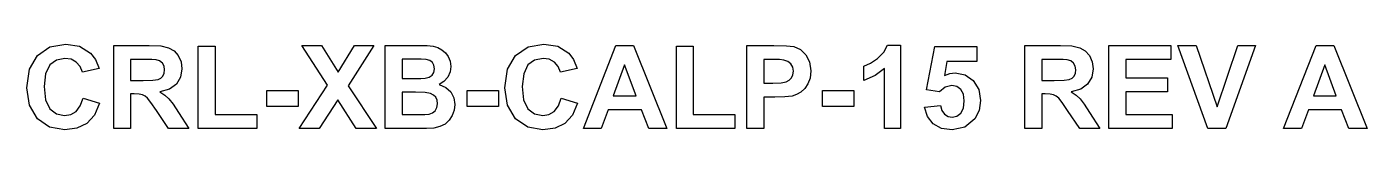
# Model space of a CAD drawing. Header units: millimetres. Extents: x -8.6 to 23.6, y 2 to 4.
import ezdxf

# ---------------------------------------------------------------- set-up
doc = ezdxf.new("R2010")
doc.units = ezdxf.units.MM

msp = doc.modelspace()

# ---------------------------------------------------------------- linework, layer by layer
for points in [[(-8.3428, 2.2329), (-8.535, 2.5552), (-8.5991, 2.9773), (-8.5347, 3.4209), (-8.3415, 3.7527), (-8.0429, 3.96), (-7.6631, 4.0291), (-7.3304, 3.9749), (-7.0667, 3.8125), (-6.9475, 3.6562), (-6.8624, 3.444), (-7.2618, 3.3484), (-7.3169, 3.4875), (-7.4103, 3.5938), (-7.5347, 3.6616), (-7.6836, 3.6842), (-7.885, 3.6442), (-8.0446, 3.5244), (-8.1484, 3.3155), (-8.183, 3.0074), (-8.149, 2.6826), (-8.0468, 2.4669), (-7.8898, 2.3465), (-7.6919, 2.3063), (-7.5421, 2.3318), (-7.4151, 2.4084), (-7.3153, 2.54), (-7.2483, 2.7302), (-6.8567, 2.6062), (-6.9765, 2.3209), (-7.1562, 2.1199), (-7.3938, 2.0007), (-7.6875, 1.9609), (-8.0506, 2.0289)], [(-4.8947, 3.6017), (-4.8728, 3.4344), (-4.906, 3.2288), (-5.0056, 3.0625), (-5.1706, 2.9429), (-5.4011, 2.8778), (-5.2816, 2.7976), (-5.185, 2.7097), (-5.0847, 2.583), (-4.9549, 2.3853), (-4.7104, 1.995), (-5.1937, 1.995), (-5.4854, 2.4303), (-5.6166, 2.6203), (-5.6984, 2.7241), (-5.7574, 2.7753), (-5.8198, 2.8075), (-5.9028, 2.8245), (-6.0232, 2.8302), (-6.1049, 2.8302), (-6.1049, 1.995), (-6.5087, 1.995), (-6.5087, 3.995), (-5.6587, 3.995), (-5.382, 3.9815), (-5.1929, 3.9409), (-5.062, 3.8661), (-4.9602, 3.7492)], [(-4.4812, 1.995), (-4.4812, 3.9788), (-4.0774, 3.9788), (-4.0774, 2.332), (-3.0732, 2.332), (-3.0732, 1.995)], [(-0.2603, 3.995), (-0.8824, 3.0236), (-0.1992, 1.995), (-0.686, 1.995), (-1.1296, 2.6866), (-1.5744, 1.995), (-2.0586, 1.995), (-1.3749, 3.0389), (-1.9944, 3.995), (-1.5225, 3.995), (-1.1213, 3.3523), (-0.7283, 3.995)], [(1.4565, 3.8196), (1.5253, 3.7256), (1.5715, 3.615), (1.5869, 3.4916), (1.5679, 3.3568), (1.5109, 3.2336), (1.422, 3.1311), (1.3062, 3.0577), (1.4676, 2.9859), (1.5869, 2.8765), (1.6606, 2.7369), (1.6851, 2.5748), (1.6693, 2.4403), (1.6218, 2.3093), (1.5468, 2.1934), (1.4485, 2.1033), (1.326, 2.0412), (1.1778, 2.0085), (1.0056, 1.9997), (0.6906, 1.995), (0.0099, 1.995), (0.0099, 3.995), (0.8093, 3.995), (1.0166, 3.9901), (1.1634, 3.9754), (1.2738, 3.9449), (1.3721, 3.8928)], [(4.091, 2.0007), (3.7973, 1.9609), (3.4342, 2.0289), (3.142, 2.2329), (2.9498, 2.5552), (2.8857, 2.9773), (2.9501, 3.4209), (3.1433, 3.7527), (3.4419, 3.96), (3.8218, 4.0291), (4.1544, 3.9749), (4.4181, 3.8125), (4.5373, 3.6562), (4.6225, 3.444), (4.223, 3.3484), (4.168, 3.4875), (4.0745, 3.5938), (3.9501, 3.6616), (3.8012, 3.6842), (3.5999, 3.6442), (3.4402, 3.5244), (3.3364, 3.3155), (3.3018, 3.0074), (3.3358, 2.6826), (3.438, 2.4669), (3.5951, 2.3465), (3.7929, 2.3063), (3.9427, 2.3318), (4.0697, 2.4084), (4.1695, 2.54), (4.2365, 2.7302), (4.6281, 2.6062), (4.5083, 2.3209), (4.3286, 2.1199)], [(5.1996, 1.995), (4.7713, 1.995), (5.5502, 3.995), (5.9776, 3.995), (6.7783, 1.995), (6.3391, 1.995), (6.1645, 2.4495), (5.3647, 2.4495)], [(7.4074, 2.332), (8.4116, 2.332), (8.4116, 1.995), (7.0036, 1.995), (7.0036, 3.9788), (7.4074, 3.9788)], [(9.6515, 3.9876), (9.8274, 3.9653), (9.9854, 3.8936), (10.1151, 3.7693), (10.2022, 3.5966), (10.2313, 3.3799), (10.2146, 3.2102), (10.1645, 3.0699), (10.0886, 2.958), (9.9947, 2.873), (9.8907, 2.8135), (9.7851, 2.7782), (9.6082, 2.7566), (9.3664, 2.7494), (9.1031, 2.7494), (9.1031, 1.995), (8.6993, 1.995), (8.6993, 3.995), (9.3472, 3.995)], [(12.0064, 3.4397), (11.7773, 3.2688), (11.5109, 3.1493), (11.5109, 3.4973), (11.6675, 3.5682), (11.837, 3.6833), (11.9854, 3.8318), (12.0785, 4.0033), (12.3898, 4.0033), (12.3898, 1.995), (12.0064, 1.995)], [(13.3823, 2.4328), (13.4467, 2.3434), (13.5335, 2.2867), (13.6323, 2.2679), (13.7432, 2.2922), (13.8357, 2.3652), (13.8983, 2.4877), (13.9191, 2.6595), (13.8984, 2.8207), (13.8362, 2.9358), (13.7412, 3.0049), (13.6214, 3.028), (13.4649, 2.9914), (13.3254, 2.8817), (13.0145, 2.9267), (13.211, 3.9679), (14.2247, 3.9679), (14.2247, 3.6091), (13.5013, 3.6091), (13.4415, 3.2694), (13.5712, 3.3175), (13.7034, 3.3336), (13.939, 3.2872), (14.1357, 3.148), (14.2689, 2.9349), (14.3134, 2.6665), (14.2776, 2.4327), (14.1702, 2.2255), (13.9371, 2.0271), (13.6284, 1.9609), (13.3771, 1.9981), (13.1769, 2.1094), (13.0373, 2.2838), (12.9678, 2.5093), (13.3498, 2.549)], [(16.2287, 3.995), (16.5053, 3.9815), (16.6945, 3.9409), (16.8254, 3.8661), (16.9272, 3.7492), (16.9927, 3.6017), (17.0145, 3.4344), (16.9813, 3.2288), (16.8818, 3.0625), (16.7168, 2.9429), (16.4862, 2.8778), (16.6058, 2.7976), (16.7024, 2.7097), (16.8027, 2.583), (16.9324, 2.3853), (17.1769, 1.995), (16.6936, 1.995), (16.402, 2.4303), (16.2708, 2.6203), (16.1889, 2.7241), (16.13, 2.7753), (16.0676, 2.8075), (15.9846, 2.8245), (15.8641, 2.8302), (15.7825, 2.8302), (15.7825, 1.995), (15.3786, 1.995), (15.3786, 3.995)], [(17.3952, 3.995), (18.8783, 3.995), (18.8783, 3.6566), (17.7991, 3.6566), (17.7991, 3.2135), (18.8032, 3.2135), (18.8032, 2.8765), (17.7991, 2.8765), (17.7991, 2.332), (18.9163, 2.332), (18.9163, 1.995), (17.3952, 1.995)], [(19.0542, 3.995), (19.4921, 3.995), (19.9981, 2.515), (20.488, 3.995), (20.9167, 3.995), (20.2003, 1.995), (19.7689, 1.995)], [(23.1599, 1.995), (22.9853, 2.4495), (22.1854, 2.4495), (22.0204, 1.995), (21.5921, 1.995), (22.371, 3.995), (22.7984, 3.995), (23.5991, 1.995)], [(-5.2889, 3.4087), (-5.3024, 3.4998), (-5.343, 3.5715), (-5.4079, 3.6222), (-5.495, 3.6501), (-5.5933, 3.655), (-5.7897, 3.6566), (-6.1049, 3.6566), (-6.1049, 3.1493), (-5.8063, 3.1493), (-5.5702, 3.1554), (-5.4435, 3.1738), (-5.3788, 3.2071), (-5.3299, 3.258), (-5.2992, 3.3258)], [(1.1346, 3.2781), (1.1791, 3.3469), (1.194, 3.4344), (1.1812, 3.5184), (1.1429, 3.585), (1.0793, 3.6317), (0.9909, 3.6553), (0.8745, 3.6606), (0.6456, 3.6623), (0.4138, 3.6623), (0.4138, 3.1995), (0.6783, 3.1995), (0.8698, 3.2013), (0.9717, 3.2065), (1.0642, 3.2305)], [(9.5232, 3.0969), (9.6432, 3.1205), (9.7151, 3.1608), (9.7694, 3.2188), (9.8038, 3.291), (9.8152, 3.3742), (9.7992, 3.4737), (9.751, 3.554), (9.6783, 3.6119), (9.5886, 3.6431), (9.48, 3.6533), (9.2983, 3.6566), (9.1031, 3.6566), (9.1031, 3.0891), (9.3241, 3.0891)], [(16.3172, 3.1554), (16.4439, 3.1738), (16.5085, 3.2071), (16.5574, 3.258), (16.5882, 3.3258), (16.5985, 3.4087), (16.5849, 3.4998), (16.5443, 3.5715), (16.4795, 3.6222), (16.3924, 3.6501), (16.294, 3.655), (16.0977, 3.6566), (15.7825, 3.6566), (15.7825, 3.1493), (16.0811, 3.1493)], [(5.7593, 3.5287), (5.4891, 2.7865), (6.0348, 2.7865)], [(22.5801, 3.5287), (22.3099, 2.7865), (22.8556, 2.7865)], [(-2.0791, 2.9118), (-2.0791, 2.5285), (-2.8322, 2.5285), (-2.8322, 2.9118)], [(1.9798, 2.5285), (1.9798, 2.9118), (2.7329, 2.9118), (2.7329, 2.5285)], [(11.2695, 2.9118), (11.2695, 2.5285), (10.5164, 2.5285), (10.5164, 2.9118)], [(1.1461, 2.3725), (1.211, 2.4242), (1.2535, 2.4983), (1.2677, 2.594), (1.2568, 2.6772), (1.2241, 2.7468), (1.1707, 2.801), (1.0979, 2.838), (0.9671, 2.8597), (0.7399, 2.8669), (0.4138, 2.8669), (0.4138, 2.332), (0.7875, 2.332), (0.9658, 2.3351), (1.0643, 2.3443)]]:
    msp.add_lwpolyline(points, close=True)

doc.saveas('drawing.dxf')
